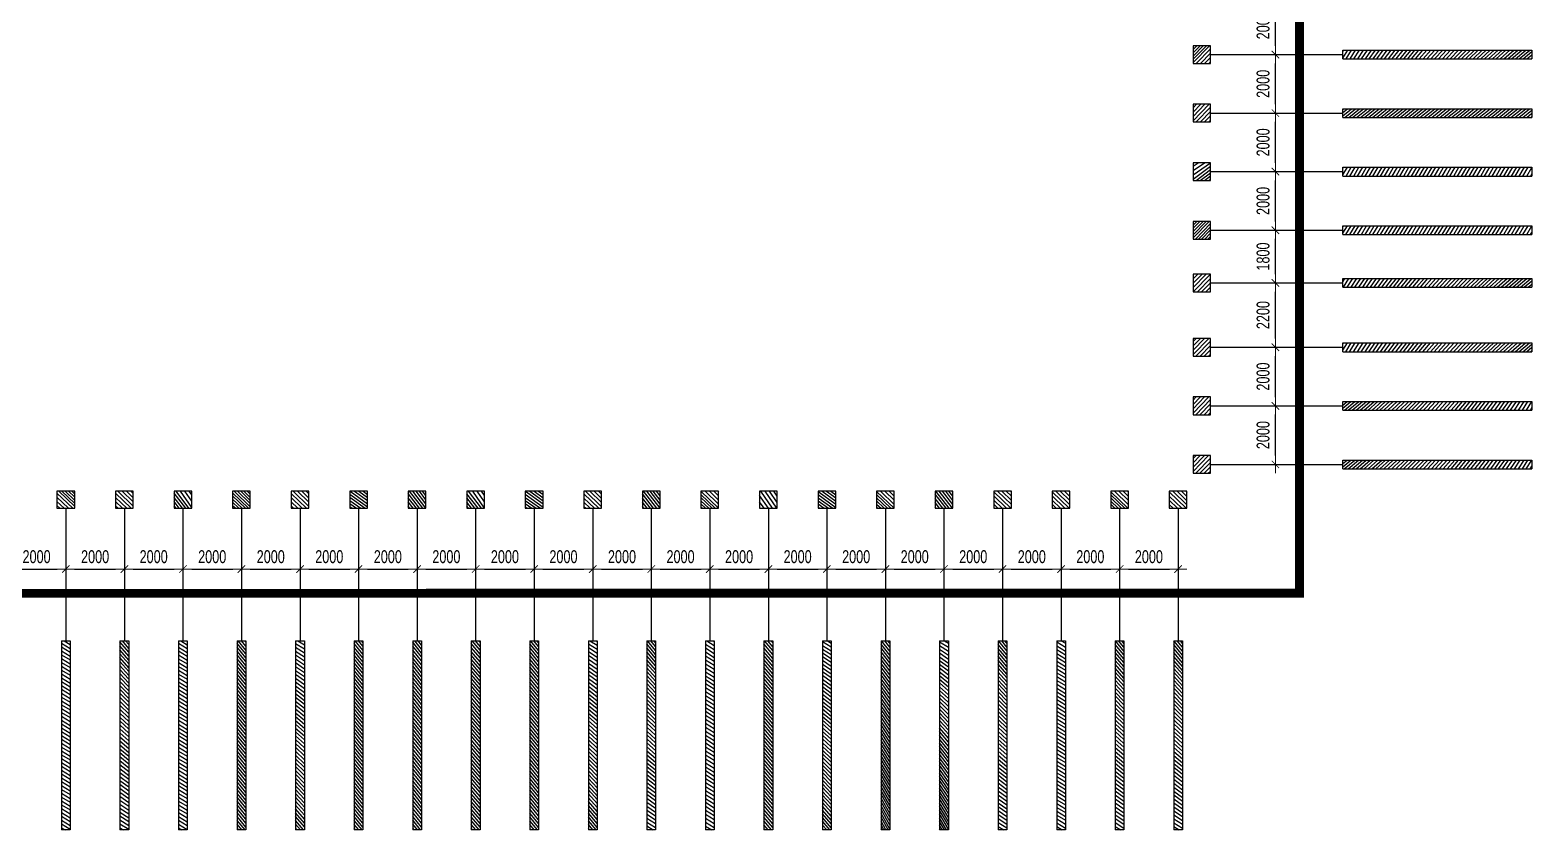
# Model space of a CAD drawing. Header units: millimetres. Extents: x -10588 to 227988, y -10588 to 100488.
# Drawn here: x 176677 to 227988, y -10588 to 16737 of the extents above; entities that cross this region are included whole.
import ezdxf

# ---------------------------------------------------------------- set-up
doc = ezdxf.new("R2010")
doc.units = ezdxf.units.MM
doc.linetypes.add('X-SITE$0$ACAD_ISO05W100', pattern=[33, 24, -3, 0, -3, 0, -3])
doc.layers.get('0').update_dxf_attribs({"lineweight": 20})
doc.layers.get('Defpoints').update_dxf_attribs({"color": 151, "lineweight": 9})
for name, color, linetype, lineweight in [('@@hatch - giaothong', 253, 'Continuous', 9), ('Landscape$0$A-HATCH', 252, 'Continuous', 18), ('NDC_S_DIM', 1, 'Continuous', 15)]:
    doc.layers.add(name, color=color, linetype=linetype, lineweight=lineweight)
doc.layers.add('A-SYM', color=7, linetype='Continuous')
doc.layers.add('X-SITE$0$A-SITE', color=2, linetype='X-SITE$0$ACAD_ISO05W100')
doc.styles.add('NDC_DIM', font='', dxfattribs={"width": 0.75})
doc.styles.get('NDC_DIM').set_extended_font_data('Dotum')
doc.dimstyles.new('NDC_dim_200', dxfattribs={"dimscale": 200, "dimtxt": 2.2, "dimasz": 1.5, "dimexe": 1.5, "dimexo": 2.5, "dimgap": 1, "dimtad": 1, "dimdec": 0, "dimzin": 0, "dimdsep": 46, "dimtxsty": 'NDC_DIM', "dimblk": 'DIMMARK', "dimcen": 0.09, "dimdle": 1.2, "dimclrd": 1, "dimclre": 1, "dimclrt": 3, "dimadec": 0, "dimazin": 0, "dimtfac": 1, "dimtdec": 0, "dimtix": 1, "dimtofl": 0, "dimtmove": 0, "dimatfit": 3, "dimfxl": 6, "dimfxlon": 1, "dimtolj": 1, "dimtzin": 0, "dimarcsym": 0})

# ---------------------------------------------------------------- blocks, each defined once
blk = doc.blocks.new('X-SITE')
at = {"layer": 'X-SITE$0$A-SITE', "const_width": 300}
blk.add_lwpolyline([(263891.6972274575, 94374.2868733796), (233890.9167651925, 124374.1597342881), (41048.81672237301, 124371.2061076554), (41031.4772981205, 26050.13213352286), (263893.9970330987, 26073.53728202902)], close=True, dxfattribs=at)
blk = doc.blocks.new('Neo_Samwoo')
at = {"layer": '@@hatch - giaothong', "lineweight": -3, "transparency": 33554559}
h = blk.add_hatch(dxfattribs=at)
h.set_pattern_fill('ANSI31', color=3, scale=750.0000000000002, angle=90.00000000000001)
h.set_pattern_definition([(135, (1742590341.413357, -434066229.3020579), (-66.29126073623884, -66.29126073623887), [])])
h.paths.add_polyline_path([(-302.44442273397, 0), (-302.44442273397, -584.009388985578), (302.44442273397, -584.009388985578), (302.44442273397, 0)])
h.paths.add_polyline_path([(150.0000001396984, 10987.54396887041), (-150.0000001396984, 10987.54396887041), (-150.0000001396984, 4527.282461116556), (150.0000001396984, 4527.282461116556)])
at = {"layer": 'Landscape$0$A-HATCH', "color": 1, "lineweight": -3}
for p, q in [((-150.0000001396984, 4527.282461116556), (-150.0000001396984, 10987.54396887041)), ((-150.0000001396984, 10987.54396887041), (150.0000001396984, 10987.54396887041)), ((150.0000001396984, 4527.282461116556), (150.0000001396984, 10987.54396887041)), ((150.0000001396984, 4527.282461116556), (-150.0000001396984, 4527.282461116556)), ((0, 0), (3.492459654808044e-07, 4527.282461116556)), ((302.44442273397, 0), (-302.44442273397, 0)), ((-302.44442273397, 0), (-302.44442273397, -584.009388985578)), ((302.44442273397, -584.009388985578), (302.44442273397, 0)), ((-302.44442273397, -584.009388985578), (302.44442273397, -584.009388985578))]:
    blk.add_line(p, q, dxfattribs=at)
blk = doc.blocks.new('DIMMARK')
at = {"layer": 'NDC_S_DIM', "color": 1}
blk.add_line((-1.5, 0), (1, 0), dxfattribs=at)
at = {"layer": 'NDC_S_DIM', "color": 2, "const_width": 0.1}
blk.add_lwpolyline([(-0.4242640687119285, -0.4242640687119285), (0.4242640687119285, 0.4242640687119285)], dxfattribs=at)
blk = doc.blocks.new('*D3016')
at = {"layer": 'Defpoints', "color": 0, "transparency": 16777216}
for p in [(218384.7368458686, 3899.999700767968), (219223.1530362201, 3899.999700767968), (218384.7368457143, 1899.999700767967)]:
    blk.add_point(p, dxfattribs=at)
at = {"layer": 'NDC_S_DIM', "color": 1, "lineweight": -2, "transparency": 16777216}
for p, q in [((218884.7368458686, 3899.999700767968), (219523.1530362201, 3899.999700767968)), ((219223.1530362201, 2199.999700767968), (219223.1530362201, 3599.999700767968)), ((218884.7368457143, 1899.999700767967), (219523.1530362201, 1899.999700767967))]:
    blk.add_line(p, q, dxfattribs=at)
at = {"layer": 'NDC_S_DIM', "color": 1, "lineweight": -2, "transparency": 16777216, "xscale": 300, "yscale": 300, "zscale": 300}
for p, rotation in [((219223.1530362201, 3899.999700767968), 90), ((219223.1530362201, 1899.999700767967), 270)]:
    blk.add_blockref('DIMMARK', p, dxfattribs=dict(at, rotation=rotation))
at = {"layer": 'NDC_S_DIM', "color": 3, "transparency": 16777216, "insert": (218803.1530362201, 2899.999700767905), "char_height": 440.0000000000001, "attachment_point": 5, "rotation": 90, "style": 'NDC_DIM'}
blk.add_mtext('\\A1;2000', dxfattribs=at)
blk = doc.blocks.new('*D3017')
at = {"layer": 'Defpoints', "color": 0, "transparency": 16777216}
for p in [(218098.7281707732, 5899.999700790031), (219223.1530362202, 5899.999700790032), (218384.7368458686, 3899.999700767968)]:
    blk.add_point(p, dxfattribs=at)
at = {"layer": 'NDC_S_DIM', "color": 1, "lineweight": -2, "transparency": 16777216}
for p, q in [((218598.7281707732, 5899.999700790031), (219523.1530362202, 5899.999700790032)), ((219223.1530362202, 4199.999700767968), (219223.1530362202, 5599.999700790032)), ((218884.7368458686, 3899.999700767968), (219523.1530362202, 3899.999700767968))]:
    blk.add_line(p, q, dxfattribs=at)
at = {"layer": 'NDC_S_DIM', "color": 1, "lineweight": -2, "transparency": 16777216, "xscale": 300, "yscale": 300, "zscale": 300}
for p, rotation in [((219223.1530362202, 5899.999700790032), 90), ((219223.1530362202, 3899.999700767968), 270)]:
    blk.add_blockref('DIMMARK', p, dxfattribs=dict(at, rotation=rotation))
at = {"layer": 'NDC_S_DIM', "color": 3, "transparency": 16777216, "insert": (218803.1530362202, 4899.999700778936), "char_height": 440.0000000000001, "attachment_point": 5, "rotation": 90, "style": 'NDC_DIM'}
blk.add_mtext('\\A1;2000', dxfattribs=at)
blk = doc.blocks.new('*D3018')
at = {"layer": 'Defpoints', "color": 0, "transparency": 16777216}
for p in [(218098.7281709431, 8099.999700790042), (219223.1530362203, 8099.999700790043), (218098.7281707732, 5899.999700790031)]:
    blk.add_point(p, dxfattribs=at)
at = {"layer": 'NDC_S_DIM', "color": 1, "lineweight": -2, "transparency": 16777216}
for p, q in [((218598.7281709431, 8099.999700790042), (219523.1530362203, 8099.999700790043)), ((219223.1530362203, 6199.999700790033), (219223.1530362203, 7799.999700790043)), ((218598.7281707732, 5899.999700790031), (219523.1530362203, 5899.999700790032))]:
    blk.add_line(p, q, dxfattribs=at)
at = {"layer": 'NDC_S_DIM', "color": 1, "lineweight": -2, "transparency": 16777216, "xscale": 300, "yscale": 300, "zscale": 300}
for p, rotation in [((219223.1530362203, 8099.999700790043), 90), ((219223.1530362203, 5899.999700790032), 270)]:
    blk.add_blockref('DIMMARK', p, dxfattribs=dict(at, rotation=rotation))
at = {"layer": 'NDC_S_DIM', "color": 3, "transparency": 16777216, "insert": (218803.1530362203, 6999.999700789974), "char_height": 440.0000000000001, "attachment_point": 5, "rotation": 90, "style": 'NDC_DIM'}
blk.add_mtext('\\A1;2200', dxfattribs=at)
blk = doc.blocks.new('*D3019')
at = {"layer": 'Defpoints', "color": 0, "transparency": 16777216}
for p in [(218098.7281710818, 9899.999700790033), (219223.1530362205, 9899.999700790033), (218098.7281709431, 8099.999700790042)]:
    blk.add_point(p, dxfattribs=at)
at = {"layer": 'NDC_S_DIM', "color": 1, "lineweight": -2, "transparency": 16777216}
for p, q in [((218598.7281710818, 9899.999700790033), (219523.1530362205, 9899.999700790033)), ((219223.1530362205, 8399.999700790042), (219223.1530362205, 9599.999700790033)), ((218598.7281709431, 8099.999700790042), (219523.1530362205, 8099.999700790043))]:
    blk.add_line(p, q, dxfattribs=at)
at = {"layer": 'NDC_S_DIM', "color": 1, "lineweight": -2, "transparency": 16777216, "xscale": 300, "yscale": 300, "zscale": 300}
for p, rotation in [((219223.1530362205, 9899.999700790033), 90), ((219223.1530362205, 8099.999700790043), 270)]:
    blk.add_blockref('DIMMARK', p, dxfattribs=dict(at, rotation=rotation))
at = {"layer": 'NDC_S_DIM', "color": 3, "transparency": 16777216, "insert": (218803.1530362204, 8999.999700789975), "char_height": 440.0000000000001, "attachment_point": 5, "rotation": 90, "style": 'NDC_DIM'}
blk.add_mtext('\\A1;1800', dxfattribs=at)
blk = doc.blocks.new('*D3020')
at = {"layer": 'Defpoints', "color": 0, "transparency": 16777216}
for p in [(218098.7281712361, 11899.99970079003), (219223.1530362206, 11899.99970079003), (218098.7281710818, 9899.999700790033)]:
    blk.add_point(p, dxfattribs=at)
at = {"layer": 'NDC_S_DIM', "color": 1, "lineweight": -2, "transparency": 16777216}
for p, q in [((218598.7281712361, 11899.99970079003), (219523.1530362206, 11899.99970079003)), ((219223.1530362206, 10199.99970079003), (219223.1530362206, 11599.99970079003)), ((218598.7281710818, 9899.999700790033), (219523.1530362206, 9899.999700790033))]:
    blk.add_line(p, q, dxfattribs=at)
at = {"layer": 'NDC_S_DIM', "color": 1, "lineweight": -2, "transparency": 16777216, "xscale": 300, "yscale": 300, "zscale": 300}
for p, rotation in [((219223.1530362206, 11899.99970079003), 90), ((219223.1530362206, 9899.999700790033), 270)]:
    blk.add_blockref('DIMMARK', p, dxfattribs=dict(at, rotation=rotation))
at = {"layer": 'NDC_S_DIM', "color": 3, "transparency": 16777216, "insert": (218803.1530362205, 10899.99970078997), "char_height": 440.0000000000001, "attachment_point": 5, "rotation": 90, "style": 'NDC_DIM'}
blk.add_mtext('\\A1;2000', dxfattribs=at)
blk = doc.blocks.new('*D3021')
at = {"layer": 'Defpoints', "color": 0, "transparency": 16777216}
for p in [(218098.7281713906, 13899.99970079005), (219223.1530362207, 13899.99970079005), (218098.7281712361, 11899.99970079003)]:
    blk.add_point(p, dxfattribs=at)
at = {"layer": 'NDC_S_DIM', "color": 1, "lineweight": -2, "transparency": 16777216}
for p, q in [((218598.7281713906, 13899.99970079005), (219523.1530362207, 13899.99970079005)), ((219223.1530362207, 12199.99970079003), (219223.1530362207, 13599.99970079005)), ((218598.7281712361, 11899.99970079003), (219523.1530362207, 11899.99970079003))]:
    blk.add_line(p, q, dxfattribs=at)
at = {"layer": 'NDC_S_DIM', "color": 1, "lineweight": -2, "transparency": 16777216, "xscale": 300, "yscale": 300, "zscale": 300}
for p, rotation in [((219223.1530362207, 13899.99970079005), 90), ((219223.1530362207, 11899.99970079003), 270)]:
    blk.add_blockref('DIMMARK', p, dxfattribs=dict(at, rotation=rotation))
at = {"layer": 'NDC_S_DIM', "color": 3, "transparency": 16777216, "insert": (218803.1530362206, 12899.99970078997), "char_height": 440.0000000000001, "attachment_point": 5, "rotation": 90, "style": 'NDC_DIM'}
blk.add_mtext('\\A1;2000', dxfattribs=at)
blk = doc.blocks.new('*D3022')
at = {"layer": 'Defpoints', "color": 0, "transparency": 16777216}
for p in [(218098.7281715447, 15899.99970079005), (219223.1530362208, 15899.99970079005), (218098.7281713906, 13899.99970079005)]:
    blk.add_point(p, dxfattribs=at)
at = {"layer": 'NDC_S_DIM', "color": 1, "lineweight": -2, "transparency": 16777216}
for p, q in [((218598.7281715447, 15899.99970079005), (219523.1530362208, 15899.99970079005)), ((219223.1530362208, 14199.99970079005), (219223.1530362208, 15599.99970079005)), ((218598.7281713906, 13899.99970079005), (219523.1530362208, 13899.99970079005))]:
    blk.add_line(p, q, dxfattribs=at)
at = {"layer": 'NDC_S_DIM', "color": 1, "lineweight": -2, "transparency": 16777216, "xscale": 300, "yscale": 300, "zscale": 300}
for p, rotation in [((219223.1530362208, 15899.99970079005), 90), ((219223.1530362208, 13899.99970079005), 270)]:
    blk.add_blockref('DIMMARK', p, dxfattribs=dict(at, rotation=rotation))
at = {"layer": 'NDC_S_DIM', "color": 3, "transparency": 16777216, "insert": (218803.1530362208, 14899.99970078998), "char_height": 440.0000000000001, "attachment_point": 5, "rotation": 90, "style": 'NDC_DIM'}
blk.add_mtext('\\A1;2000', dxfattribs=at)
blk = doc.blocks.new('*D3023')
at = {"layer": 'Defpoints', "color": 0, "transparency": 16777216}
for p in [(218098.7281716989, 17899.99970079005), (219223.1530362209, 17899.99970079005), (218098.7281715447, 15899.99970079005)]:
    blk.add_point(p, dxfattribs=at)
at = {"layer": 'NDC_S_DIM', "color": 1, "lineweight": -2, "transparency": 16777216}
for p, q in [((218598.7281716989, 17899.99970079005), (219523.1530362209, 17899.99970079005)), ((219223.1530362209, 16199.99970079005), (219223.1530362209, 17599.99970079005)), ((218598.7281715447, 15899.99970079005), (219523.1530362209, 15899.99970079005))]:
    blk.add_line(p, q, dxfattribs=at)
at = {"layer": 'NDC_S_DIM', "color": 1, "lineweight": -2, "transparency": 16777216, "xscale": 300, "yscale": 300, "zscale": 300}
for p, rotation in [((219223.1530362209, 17899.99970079005), 90), ((219223.1530362209, 15899.99970079005), 270)]:
    blk.add_blockref('DIMMARK', p, dxfattribs=dict(at, rotation=rotation))
at = {"layer": 'NDC_S_DIM', "color": 3, "transparency": 16777216, "insert": (218803.1530362209, 16899.99970078998), "char_height": 440.0000000000001, "attachment_point": 5, "rotation": 90, "style": 'NDC_DIM'}
blk.add_mtext('\\A1;2000', dxfattribs=at)
blk = doc.blocks.new('*U3047')
at = {"layer": 'A-SYM', "rotation": 180}
blk.add_blockref('Neo_Samwoo', (0, 5201.767289942414), dxfattribs=at)
blk = doc.blocks.new('*U3048')
at = {"layer": 'NDC_S_DIM', "color": 0, "linetype": 'ByBlock', "lineweight": -2, "transparency": 16777216}
for p in [(26000, 0), (28000, 0), (30000, 0), (32000, 0), (34000, 0), (36000, 0), (38000, 0), (40000, 0), (42000, 0), (44000, 0), (46000, 0), (48000, 0), (50000, 0), (52000, 0), (54000, 0), (56000, 0), (58000, 0), (60000, 0), (62000, 0), (64000, 0)]:
    blk.add_blockref('*U3047', p, dxfattribs=at)
blk = doc.blocks.new('*D3061')
at = {"layer": 'Defpoints', "color": 0, "transparency": 16777216}
for p in [(175899.9999999074, -839.7864913845551), (177899.9999999073, -839.7864915388345), (177899.9999999073, -1674.894947533816)]:
    blk.add_point(p, dxfattribs=at)
at = {"layer": 'NDC_S_DIM', "color": 1, "lineweight": -2, "transparency": 16777216}
for p, q in [((175899.9999999074, -1339.786491384555), (175899.9999999074, -1974.894947533816)), ((177899.9999999073, -1339.786491538835), (177899.9999999073, -1974.894947533816)), ((176199.9999999074, -1674.894947533816), (177599.9999999073, -1674.894947533816))]:
    blk.add_line(p, q, dxfattribs=at)
at = {"layer": 'NDC_S_DIM', "color": 1, "lineweight": -2, "transparency": 16777216, "xscale": 300, "yscale": 300, "zscale": 300, "rotation": 180}
blk.add_blockref('DIMMARK', (175899.9999999074, -1674.894947533816), dxfattribs=at)
at = {"layer": 'NDC_S_DIM', "color": 1, "lineweight": -2, "transparency": 16777216, "xscale": 300, "yscale": 300, "zscale": 300}
blk.add_blockref('DIMMARK', (177899.9999999073, -1674.894947533816), dxfattribs=at)
at = {"layer": 'NDC_S_DIM', "color": 3, "transparency": 16777216, "insert": (176899.9999999074, -1254.894947533816), "char_height": 440.0000000000001, "attachment_point": 5, "style": 'NDC_DIM'}
blk.add_mtext('\\A1;2000', dxfattribs=at)
blk = doc.blocks.new('*D3062')
at = {"layer": 'Defpoints', "color": 0, "transparency": 16777216}
for p in [(177899.9999999073, -839.7864915388345), (179899.9999999073, -839.7864916931139), (179899.9999999073, -1674.894947533816)]:
    blk.add_point(p, dxfattribs=at)
at = {"layer": 'NDC_S_DIM', "color": 1, "lineweight": -2, "transparency": 16777216}
for p, q in [((177899.9999999073, -1339.786491538835), (177899.9999999073, -1974.894947533816)), ((179899.9999999073, -1339.786491693114), (179899.9999999073, -1974.894947533816)), ((178199.9999999073, -1674.894947533816), (179599.9999999073, -1674.894947533816))]:
    blk.add_line(p, q, dxfattribs=at)
at = {"layer": 'NDC_S_DIM', "color": 1, "lineweight": -2, "transparency": 16777216, "xscale": 300, "yscale": 300, "zscale": 300, "rotation": 180}
blk.add_blockref('DIMMARK', (177899.9999999073, -1674.894947533816), dxfattribs=at)
at = {"layer": 'NDC_S_DIM', "color": 1, "lineweight": -2, "transparency": 16777216, "xscale": 300, "yscale": 300, "zscale": 300}
blk.add_blockref('DIMMARK', (179899.9999999073, -1674.894947533816), dxfattribs=at)
at = {"layer": 'NDC_S_DIM', "color": 3, "transparency": 16777216, "insert": (178899.9999999073, -1254.894947533816), "char_height": 440.0000000000001, "attachment_point": 5, "style": 'NDC_DIM'}
blk.add_mtext('\\A1;2000', dxfattribs=at)
blk = doc.blocks.new('*D3063')
at = {"layer": 'Defpoints', "color": 0, "transparency": 16777216}
for p in [(179899.9999999073, -839.7864916931139), (181899.9999999073, -839.7864916892722), (181899.9999999073, -1674.894947533816)]:
    blk.add_point(p, dxfattribs=at)
at = {"layer": 'NDC_S_DIM', "color": 1, "lineweight": -2, "transparency": 16777216}
for p, q in [((179899.9999999073, -1339.786491693114), (179899.9999999073, -1974.894947533816)), ((181899.9999999073, -1339.786491689272), (181899.9999999073, -1974.894947533816)), ((180199.9999999073, -1674.894947533816), (181599.9999999073, -1674.894947533816))]:
    blk.add_line(p, q, dxfattribs=at)
at = {"layer": 'NDC_S_DIM', "color": 1, "lineweight": -2, "transparency": 16777216, "xscale": 300, "yscale": 300, "zscale": 300, "rotation": 180}
blk.add_blockref('DIMMARK', (179899.9999999073, -1674.894947533816), dxfattribs=at)
at = {"layer": 'NDC_S_DIM', "color": 1, "lineweight": -2, "transparency": 16777216, "xscale": 300, "yscale": 300, "zscale": 300}
blk.add_blockref('DIMMARK', (181899.9999999073, -1674.894947533816), dxfattribs=at)
at = {"layer": 'NDC_S_DIM', "color": 3, "transparency": 16777216, "insert": (180899.9999999073, -1254.894947533816), "char_height": 440.0000000000001, "attachment_point": 5, "style": 'NDC_DIM'}
blk.add_mtext('\\A1;2000', dxfattribs=at)
blk = doc.blocks.new('*D3064')
at = {"layer": 'Defpoints', "color": 0, "transparency": 16777216}
for p in [(181899.9999999073, -839.7864916892722), (183899.9999999074, -839.7864916892722), (183899.9999999074, -1674.894947533816)]:
    blk.add_point(p, dxfattribs=at)
at = {"layer": 'NDC_S_DIM', "color": 1, "lineweight": -2, "transparency": 16777216}
for p, q in [((181899.9999999073, -1339.786491689272), (181899.9999999073, -1974.894947533816)), ((183899.9999999074, -1339.786491689272), (183899.9999999074, -1974.894947533816)), ((182199.9999999073, -1674.894947533816), (183599.9999999074, -1674.894947533816))]:
    blk.add_line(p, q, dxfattribs=at)
at = {"layer": 'NDC_S_DIM', "color": 1, "lineweight": -2, "transparency": 16777216, "xscale": 300, "yscale": 300, "zscale": 300, "rotation": 180}
blk.add_blockref('DIMMARK', (181899.9999999073, -1674.894947533816), dxfattribs=at)
at = {"layer": 'NDC_S_DIM', "color": 1, "lineweight": -2, "transparency": 16777216, "xscale": 300, "yscale": 300, "zscale": 300}
blk.add_blockref('DIMMARK', (183899.9999999074, -1674.894947533816), dxfattribs=at)
at = {"layer": 'NDC_S_DIM', "color": 3, "transparency": 16777216, "insert": (182899.9999999074, -1254.894947533816), "char_height": 440.0000000000001, "attachment_point": 5, "style": 'NDC_DIM'}
blk.add_mtext('\\A1;2000', dxfattribs=at)
blk = doc.blocks.new('*D3065')
at = {"layer": 'Defpoints', "color": 0, "transparency": 16777216}
for p in [(183899.9999999074, -839.7864916892722), (185899.9999999074, -839.7864918435572), (185899.9999999074, -1674.894947533816)]:
    blk.add_point(p, dxfattribs=at)
at = {"layer": 'NDC_S_DIM', "color": 1, "lineweight": -2, "transparency": 16777216}
for p, q in [((183899.9999999074, -1339.786491689272), (183899.9999999074, -1974.894947533816)), ((185899.9999999074, -1339.786491843557), (185899.9999999074, -1974.894947533816)), ((184199.9999999074, -1674.894947533816), (185599.9999999074, -1674.894947533816))]:
    blk.add_line(p, q, dxfattribs=at)
at = {"layer": 'NDC_S_DIM', "color": 1, "lineweight": -2, "transparency": 16777216, "xscale": 300, "yscale": 300, "zscale": 300, "rotation": 180}
blk.add_blockref('DIMMARK', (183899.9999999074, -1674.894947533816), dxfattribs=at)
at = {"layer": 'NDC_S_DIM', "color": 1, "lineweight": -2, "transparency": 16777216, "xscale": 300, "yscale": 300, "zscale": 300}
blk.add_blockref('DIMMARK', (185899.9999999074, -1674.894947533816), dxfattribs=at)
at = {"layer": 'NDC_S_DIM', "color": 3, "transparency": 16777216, "insert": (184899.9999999074, -1254.894947533816), "char_height": 440.0000000000001, "attachment_point": 5, "style": 'NDC_DIM'}
blk.add_mtext('\\A1;2000', dxfattribs=at)
blk = doc.blocks.new('*D3066')
at = {"layer": 'Defpoints', "color": 0, "transparency": 16777216}
for p in [(185899.9999999074, -839.7864918435572), (187899.9999999074, -839.7864918435571), (187899.9999999074, -1674.894947533816)]:
    blk.add_point(p, dxfattribs=at)
at = {"layer": 'NDC_S_DIM', "color": 1, "lineweight": -2, "transparency": 16777216}
for p, q in [((185899.9999999074, -1339.786491843557), (185899.9999999074, -1974.894947533816)), ((187899.9999999074, -1339.786491843557), (187899.9999999074, -1974.894947533816)), ((186199.9999999074, -1674.894947533816), (187599.9999999074, -1674.894947533816))]:
    blk.add_line(p, q, dxfattribs=at)
at = {"layer": 'NDC_S_DIM', "color": 1, "lineweight": -2, "transparency": 16777216, "xscale": 300, "yscale": 300, "zscale": 300, "rotation": 180}
blk.add_blockref('DIMMARK', (185899.9999999074, -1674.894947533816), dxfattribs=at)
at = {"layer": 'NDC_S_DIM', "color": 1, "lineweight": -2, "transparency": 16777216, "xscale": 300, "yscale": 300, "zscale": 300}
blk.add_blockref('DIMMARK', (187899.9999999074, -1674.894947533816), dxfattribs=at)
at = {"layer": 'NDC_S_DIM', "color": 3, "transparency": 16777216, "insert": (186899.9999999074, -1254.894947533816), "char_height": 440.0000000000001, "attachment_point": 5, "style": 'NDC_DIM'}
blk.add_mtext('\\A1;2000', dxfattribs=at)
blk = doc.blocks.new('*D3067')
at = {"layer": 'Defpoints', "color": 0, "transparency": 16777216}
for p in [(187899.9999999074, -839.7864918435571), (189899.9999999074, -839.7864919978421), (189899.9999999074, -1674.894947533816)]:
    blk.add_point(p, dxfattribs=at)
at = {"layer": 'NDC_S_DIM', "color": 1, "lineweight": -2, "transparency": 16777216}
for p, q in [((187899.9999999074, -1339.786491843557), (187899.9999999074, -1974.894947533816)), ((189899.9999999074, -1339.786491997842), (189899.9999999074, -1974.894947533816)), ((188199.9999999074, -1674.894947533816), (189599.9999999074, -1674.894947533816))]:
    blk.add_line(p, q, dxfattribs=at)
at = {"layer": 'NDC_S_DIM', "color": 1, "lineweight": -2, "transparency": 16777216, "xscale": 300, "yscale": 300, "zscale": 300, "rotation": 180}
blk.add_blockref('DIMMARK', (187899.9999999074, -1674.894947533816), dxfattribs=at)
at = {"layer": 'NDC_S_DIM', "color": 1, "lineweight": -2, "transparency": 16777216, "xscale": 300, "yscale": 300, "zscale": 300}
blk.add_blockref('DIMMARK', (189899.9999999074, -1674.894947533816), dxfattribs=at)
at = {"layer": 'NDC_S_DIM', "color": 3, "transparency": 16777216, "insert": (188899.9999999074, -1254.894947533816), "char_height": 440.0000000000001, "attachment_point": 5, "style": 'NDC_DIM'}
blk.add_mtext('\\A1;2000', dxfattribs=at)
blk = doc.blocks.new('*D3068')
at = {"layer": 'Defpoints', "color": 0, "transparency": 16777216}
for p in [(189899.9999999074, -839.7864919978421), (191899.9999999073, -839.7864921521395), (191899.9999999073, -1674.894947533816)]:
    blk.add_point(p, dxfattribs=at)
at = {"layer": 'NDC_S_DIM', "color": 1, "lineweight": -2, "transparency": 16777216}
for p, q in [((189899.9999999074, -1339.786491997842), (189899.9999999074, -1974.894947533816)), ((191899.9999999073, -1339.78649215214), (191899.9999999073, -1974.894947533816)), ((190199.9999999074, -1674.894947533816), (191599.9999999073, -1674.894947533816))]:
    blk.add_line(p, q, dxfattribs=at)
at = {"layer": 'NDC_S_DIM', "color": 1, "lineweight": -2, "transparency": 16777216, "xscale": 300, "yscale": 300, "zscale": 300, "rotation": 180}
blk.add_blockref('DIMMARK', (189899.9999999074, -1674.894947533816), dxfattribs=at)
at = {"layer": 'NDC_S_DIM', "color": 1, "lineweight": -2, "transparency": 16777216, "xscale": 300, "yscale": 300, "zscale": 300}
blk.add_blockref('DIMMARK', (191899.9999999073, -1674.894947533816), dxfattribs=at)
at = {"layer": 'NDC_S_DIM', "color": 3, "transparency": 16777216, "insert": (190899.9999999074, -1254.894947533816), "char_height": 440.0000000000001, "attachment_point": 5, "style": 'NDC_DIM'}
blk.add_mtext('\\A1;2000', dxfattribs=at)
blk = doc.blocks.new('*D3069')
at = {"layer": 'Defpoints', "color": 0, "transparency": 16777216}
for p in [(191899.9999999073, -839.7864921521395), (193899.9999999074, -839.786492306412), (193899.9999999074, -1674.894947533816)]:
    blk.add_point(p, dxfattribs=at)
at = {"layer": 'NDC_S_DIM', "color": 1, "lineweight": -2, "transparency": 16777216}
for p, q in [((191899.9999999073, -1339.78649215214), (191899.9999999073, -1974.894947533816)), ((193899.9999999074, -1339.786492306412), (193899.9999999074, -1974.894947533816)), ((192199.9999999073, -1674.894947533816), (193599.9999999074, -1674.894947533816))]:
    blk.add_line(p, q, dxfattribs=at)
at = {"layer": 'NDC_S_DIM', "color": 1, "lineweight": -2, "transparency": 16777216, "xscale": 300, "yscale": 300, "zscale": 300, "rotation": 180}
blk.add_blockref('DIMMARK', (191899.9999999073, -1674.894947533816), dxfattribs=at)
at = {"layer": 'NDC_S_DIM', "color": 1, "lineweight": -2, "transparency": 16777216, "xscale": 300, "yscale": 300, "zscale": 300}
blk.add_blockref('DIMMARK', (193899.9999999074, -1674.894947533816), dxfattribs=at)
at = {"layer": 'NDC_S_DIM', "color": 3, "transparency": 16777216, "insert": (192899.9999999074, -1254.894947533816), "char_height": 440.0000000000001, "attachment_point": 5, "style": 'NDC_DIM'}
blk.add_mtext('\\A1;2000', dxfattribs=at)
blk = doc.blocks.new('*D3070')
at = {"layer": 'Defpoints', "color": 0, "transparency": 16777216}
for p in [(193899.9999999074, -839.786492306412), (195899.9999999073, -839.7864924606984), (195899.9999999073, -1674.894947533816)]:
    blk.add_point(p, dxfattribs=at)
at = {"layer": 'NDC_S_DIM', "color": 1, "lineweight": -2, "transparency": 16777216}
for p, q in [((193899.9999999074, -1339.786492306412), (193899.9999999074, -1974.894947533816)), ((195899.9999999073, -1339.786492460698), (195899.9999999073, -1974.894947533816)), ((194199.9999999074, -1674.894947533816), (195599.9999999073, -1674.894947533816))]:
    blk.add_line(p, q, dxfattribs=at)
at = {"layer": 'NDC_S_DIM', "color": 1, "lineweight": -2, "transparency": 16777216, "xscale": 300, "yscale": 300, "zscale": 300, "rotation": 180}
blk.add_blockref('DIMMARK', (193899.9999999074, -1674.894947533816), dxfattribs=at)
at = {"layer": 'NDC_S_DIM', "color": 1, "lineweight": -2, "transparency": 16777216, "xscale": 300, "yscale": 300, "zscale": 300}
blk.add_blockref('DIMMARK', (195899.9999999073, -1674.894947533816), dxfattribs=at)
at = {"layer": 'NDC_S_DIM', "color": 3, "transparency": 16777216, "insert": (194899.9999999074, -1254.894947533816), "char_height": 440.0000000000001, "attachment_point": 5, "style": 'NDC_DIM'}
blk.add_mtext('\\A1;2000', dxfattribs=at)
blk = doc.blocks.new('*D3071')
at = {"layer": 'Defpoints', "color": 0, "transparency": 16777216}
for p in [(195899.9999999073, -839.7864924606984), (197899.9999999073, -839.7864926149778), (197899.9999999073, -1674.894947533816)]:
    blk.add_point(p, dxfattribs=at)
at = {"layer": 'NDC_S_DIM', "color": 1, "lineweight": -2, "transparency": 16777216}
for p, q in [((195899.9999999073, -1339.786492460698), (195899.9999999073, -1974.894947533816)), ((197899.9999999073, -1339.786492614978), (197899.9999999073, -1974.894947533816)), ((196199.9999999073, -1674.894947533816), (197599.9999999073, -1674.894947533816))]:
    blk.add_line(p, q, dxfattribs=at)
at = {"layer": 'NDC_S_DIM', "color": 1, "lineweight": -2, "transparency": 16777216, "xscale": 300, "yscale": 300, "zscale": 300, "rotation": 180}
blk.add_blockref('DIMMARK', (195899.9999999073, -1674.894947533816), dxfattribs=at)
at = {"layer": 'NDC_S_DIM', "color": 1, "lineweight": -2, "transparency": 16777216, "xscale": 300, "yscale": 300, "zscale": 300}
blk.add_blockref('DIMMARK', (197899.9999999073, -1674.894947533816), dxfattribs=at)
at = {"layer": 'NDC_S_DIM', "color": 3, "transparency": 16777216, "insert": (196899.9999999073, -1254.894947533816), "char_height": 440.0000000000001, "attachment_point": 5, "style": 'NDC_DIM'}
blk.add_mtext('\\A1;2000', dxfattribs=at)
blk = doc.blocks.new('*D3072')
at = {"layer": 'Defpoints', "color": 0, "transparency": 16777216}
for p in [(197899.9999999073, -839.7864926149778), (199899.9999999074, -839.7864926149778), (199899.9999999074, -1674.894947533816)]:
    blk.add_point(p, dxfattribs=at)
at = {"layer": 'NDC_S_DIM', "color": 1, "lineweight": -2, "transparency": 16777216}
for p, q in [((197899.9999999073, -1339.786492614978), (197899.9999999073, -1974.894947533816)), ((199899.9999999074, -1339.786492614978), (199899.9999999074, -1974.894947533816)), ((198199.9999999073, -1674.894947533816), (199599.9999999074, -1674.894947533816))]:
    blk.add_line(p, q, dxfattribs=at)
at = {"layer": 'NDC_S_DIM', "color": 1, "lineweight": -2, "transparency": 16777216, "xscale": 300, "yscale": 300, "zscale": 300, "rotation": 180}
blk.add_blockref('DIMMARK', (197899.9999999073, -1674.894947533816), dxfattribs=at)
at = {"layer": 'NDC_S_DIM', "color": 1, "lineweight": -2, "transparency": 16777216, "xscale": 300, "yscale": 300, "zscale": 300}
blk.add_blockref('DIMMARK', (199899.9999999074, -1674.894947533816), dxfattribs=at)
at = {"layer": 'NDC_S_DIM', "color": 3, "transparency": 16777216, "insert": (198899.9999999074, -1254.894947533816), "char_height": 440.0000000000001, "attachment_point": 5, "style": 'NDC_DIM'}
blk.add_mtext('\\A1;2000', dxfattribs=at)
blk = doc.blocks.new('*D3073')
at = {"layer": 'Defpoints', "color": 0, "transparency": 16777216}
for p in [(199899.9999999074, -839.7864926149778), (201899.9999999073, -839.7864927692572), (201899.9999999073, -1674.894947533816)]:
    blk.add_point(p, dxfattribs=at)
at = {"layer": 'NDC_S_DIM', "color": 1, "lineweight": -2, "transparency": 16777216}
for p, q in [((199899.9999999074, -1339.786492614978), (199899.9999999074, -1974.894947533816)), ((201899.9999999073, -1339.786492769257), (201899.9999999073, -1974.894947533816)), ((200199.9999999074, -1674.894947533816), (201599.9999999073, -1674.894947533816))]:
    blk.add_line(p, q, dxfattribs=at)
at = {"layer": 'NDC_S_DIM', "color": 1, "lineweight": -2, "transparency": 16777216, "xscale": 300, "yscale": 300, "zscale": 300, "rotation": 180}
blk.add_blockref('DIMMARK', (199899.9999999074, -1674.894947533816), dxfattribs=at)
at = {"layer": 'NDC_S_DIM', "color": 1, "lineweight": -2, "transparency": 16777216, "xscale": 300, "yscale": 300, "zscale": 300}
blk.add_blockref('DIMMARK', (201899.9999999073, -1674.894947533816), dxfattribs=at)
at = {"layer": 'NDC_S_DIM', "color": 3, "transparency": 16777216, "insert": (200899.9999999074, -1254.894947533816), "char_height": 440.0000000000001, "attachment_point": 5, "style": 'NDC_DIM'}
blk.add_mtext('\\A1;2000', dxfattribs=at)
blk = doc.blocks.new('*D3074')
at = {"layer": 'Defpoints', "color": 0, "transparency": 16777216}
for p in [(201899.9999999073, -839.7864927692572), (203899.9999999074, -839.7864929235478), (203899.9999999074, -1674.894947533816)]:
    blk.add_point(p, dxfattribs=at)
at = {"layer": 'NDC_S_DIM', "color": 1, "lineweight": -2, "transparency": 16777216}
for p, q in [((201899.9999999073, -1339.786492769257), (201899.9999999073, -1974.894947533816)), ((203899.9999999074, -1339.786492923548), (203899.9999999074, -1974.894947533816)), ((202199.9999999073, -1674.894947533816), (203599.9999999074, -1674.894947533816))]:
    blk.add_line(p, q, dxfattribs=at)
at = {"layer": 'NDC_S_DIM', "color": 1, "lineweight": -2, "transparency": 16777216, "xscale": 300, "yscale": 300, "zscale": 300, "rotation": 180}
blk.add_blockref('DIMMARK', (201899.9999999073, -1674.894947533816), dxfattribs=at)
at = {"layer": 'NDC_S_DIM', "color": 1, "lineweight": -2, "transparency": 16777216, "xscale": 300, "yscale": 300, "zscale": 300}
blk.add_blockref('DIMMARK', (203899.9999999074, -1674.894947533816), dxfattribs=at)
at = {"layer": 'NDC_S_DIM', "color": 3, "transparency": 16777216, "insert": (202899.9999999074, -1254.894947533816), "char_height": 440.0000000000001, "attachment_point": 5, "style": 'NDC_DIM'}
blk.add_mtext('\\A1;2000', dxfattribs=at)
blk = doc.blocks.new('*D3075')
at = {"layer": 'Defpoints', "color": 0, "transparency": 16777216}
for p in [(203899.9999999074, -839.7864929235478), (205899.9999999074, -839.7864930778328), (205899.9999999074, -1674.894947533816)]:
    blk.add_point(p, dxfattribs=at)
at = {"layer": 'NDC_S_DIM', "color": 1, "lineweight": -2, "transparency": 16777216}
for p, q in [((203899.9999999074, -1339.786492923548), (203899.9999999074, -1974.894947533816)), ((205899.9999999074, -1339.786493077833), (205899.9999999074, -1974.894947533816)), ((204199.9999999074, -1674.894947533816), (205599.9999999074, -1674.894947533816))]:
    blk.add_line(p, q, dxfattribs=at)
at = {"layer": 'NDC_S_DIM', "color": 1, "lineweight": -2, "transparency": 16777216, "xscale": 300, "yscale": 300, "zscale": 300, "rotation": 180}
blk.add_blockref('DIMMARK', (203899.9999999074, -1674.894947533816), dxfattribs=at)
at = {"layer": 'NDC_S_DIM', "color": 1, "lineweight": -2, "transparency": 16777216, "xscale": 300, "yscale": 300, "zscale": 300}
blk.add_blockref('DIMMARK', (205899.9999999074, -1674.894947533816), dxfattribs=at)
at = {"layer": 'NDC_S_DIM', "color": 3, "transparency": 16777216, "insert": (204899.9999999074, -1254.894947533816), "char_height": 440.0000000000001, "attachment_point": 5, "style": 'NDC_DIM'}
blk.add_mtext('\\A1;2000', dxfattribs=at)
blk = doc.blocks.new('*D3076')
at = {"layer": 'Defpoints', "color": 0, "transparency": 16777216}
for p in [(205899.9999999074, -839.7864930778328), (207899.9999999073, -839.7864932321245), (207899.9999999073, -1674.894947533816)]:
    blk.add_point(p, dxfattribs=at)
at = {"layer": 'NDC_S_DIM', "color": 1, "lineweight": -2, "transparency": 16777216}
for p, q in [((205899.9999999074, -1339.786493077833), (205899.9999999074, -1974.894947533816)), ((207899.9999999073, -1339.786493232124), (207899.9999999073, -1974.894947533816)), ((206199.9999999074, -1674.894947533816), (207599.9999999073, -1674.894947533816))]:
    blk.add_line(p, q, dxfattribs=at)
at = {"layer": 'NDC_S_DIM', "color": 1, "lineweight": -2, "transparency": 16777216, "xscale": 300, "yscale": 300, "zscale": 300, "rotation": 180}
blk.add_blockref('DIMMARK', (205899.9999999074, -1674.894947533816), dxfattribs=at)
at = {"layer": 'NDC_S_DIM', "color": 1, "lineweight": -2, "transparency": 16777216, "xscale": 300, "yscale": 300, "zscale": 300}
blk.add_blockref('DIMMARK', (207899.9999999073, -1674.894947533816), dxfattribs=at)
at = {"layer": 'NDC_S_DIM', "color": 3, "transparency": 16777216, "insert": (206899.9999999074, -1254.894947533816), "char_height": 440.0000000000001, "attachment_point": 5, "style": 'NDC_DIM'}
blk.add_mtext('\\A1;2000', dxfattribs=at)
blk = doc.blocks.new('*D3077')
at = {"layer": 'Defpoints', "color": 0, "transparency": 16777216}
for p in [(207899.9999999073, -839.7864932321245), (209899.999999905, -873.6214274015219), (209899.999999905, -1674.894947533816)]:
    blk.add_point(p, dxfattribs=at)
at = {"layer": 'NDC_S_DIM', "color": 1, "lineweight": -2, "transparency": 16777216}
for p, q in [((207899.9999999073, -1339.786493232124), (207899.9999999073, -1974.894947533816)), ((209899.999999905, -1373.621427401522), (209899.999999905, -1974.894947533816)), ((208199.9999999073, -1674.894947533816), (209599.999999905, -1674.894947533816))]:
    blk.add_line(p, q, dxfattribs=at)
at = {"layer": 'NDC_S_DIM', "color": 1, "lineweight": -2, "transparency": 16777216, "xscale": 300, "yscale": 300, "zscale": 300, "rotation": 180}
blk.add_blockref('DIMMARK', (207899.9999999073, -1674.894947533816), dxfattribs=at)
at = {"layer": 'NDC_S_DIM', "color": 1, "lineweight": -2, "transparency": 16777216, "xscale": 300, "yscale": 300, "zscale": 300}
blk.add_blockref('DIMMARK', (209899.999999905, -1674.894947533816), dxfattribs=at)
at = {"layer": 'NDC_S_DIM', "color": 3, "transparency": 16777216, "insert": (208899.9999999062, -1254.894947533816), "char_height": 440.0000000000001, "attachment_point": 5, "style": 'NDC_DIM'}
blk.add_mtext('\\A1;2000', dxfattribs=at)
blk = doc.blocks.new('*D3078')
at = {"layer": 'Defpoints', "color": 0, "transparency": 16777216}
for p in [(209899.999999905, -873.6214274015219), (211899.999999905, -873.6214275558013), (211899.999999905, -1674.894947533816)]:
    blk.add_point(p, dxfattribs=at)
at = {"layer": 'NDC_S_DIM', "color": 1, "lineweight": -2, "transparency": 16777216}
for p, q in [((209899.999999905, -1373.621427401522), (209899.999999905, -1974.894947533816)), ((211899.999999905, -1373.621427555801), (211899.999999905, -1974.894947533816)), ((210199.999999905, -1674.894947533816), (211599.999999905, -1674.894947533816))]:
    blk.add_line(p, q, dxfattribs=at)
at = {"layer": 'NDC_S_DIM', "color": 1, "lineweight": -2, "transparency": 16777216, "xscale": 300, "yscale": 300, "zscale": 300, "rotation": 180}
blk.add_blockref('DIMMARK', (209899.999999905, -1674.894947533816), dxfattribs=at)
at = {"layer": 'NDC_S_DIM', "color": 1, "lineweight": -2, "transparency": 16777216, "xscale": 300, "yscale": 300, "zscale": 300}
blk.add_blockref('DIMMARK', (211899.999999905, -1674.894947533816), dxfattribs=at)
at = {"layer": 'NDC_S_DIM', "color": 3, "transparency": 16777216, "insert": (210899.999999905, -1254.894947533816), "char_height": 440.0000000000001, "attachment_point": 5, "style": 'NDC_DIM'}
blk.add_mtext('\\A1;2000', dxfattribs=at)
blk = doc.blocks.new('*D3079')
at = {"layer": 'Defpoints', "color": 0, "transparency": 16777216}
for p in [(211899.999999905, -873.6214275558013), (213899.9999999048, -873.621427710096), (213899.9999999048, -1674.894947533816)]:
    blk.add_point(p, dxfattribs=at)
at = {"layer": 'NDC_S_DIM', "color": 1, "lineweight": -2, "transparency": 16777216}
for p, q in [((211899.999999905, -1373.621427555801), (211899.999999905, -1974.894947533816)), ((213899.9999999048, -1373.621427710096), (213899.9999999048, -1974.894947533816)), ((212199.999999905, -1674.894947533816), (213599.9999999048, -1674.894947533816))]:
    blk.add_line(p, q, dxfattribs=at)
at = {"layer": 'NDC_S_DIM', "color": 1, "lineweight": -2, "transparency": 16777216, "xscale": 300, "yscale": 300, "zscale": 300, "rotation": 180}
blk.add_blockref('DIMMARK', (211899.999999905, -1674.894947533816), dxfattribs=at)
at = {"layer": 'NDC_S_DIM', "color": 1, "lineweight": -2, "transparency": 16777216, "xscale": 300, "yscale": 300, "zscale": 300}
blk.add_blockref('DIMMARK', (213899.9999999048, -1674.894947533816), dxfattribs=at)
at = {"layer": 'NDC_S_DIM', "color": 3, "transparency": 16777216, "insert": (212899.9999999049, -1254.894947533816), "char_height": 440.0000000000001, "attachment_point": 5, "style": 'NDC_DIM'}
blk.add_mtext('\\A1;2000', dxfattribs=at)
blk = doc.blocks.new('*D3080')
at = {"layer": 'Defpoints', "color": 0, "transparency": 16777216}
for p in [(213899.9999999048, -873.621427710096), (215899.9999999048, -873.6214278643811), (215899.9999999048, -1674.894947533816)]:
    blk.add_point(p, dxfattribs=at)
at = {"layer": 'NDC_S_DIM', "color": 1, "lineweight": -2, "transparency": 16777216}
for p, q in [((213899.9999999048, -1373.621427710096), (213899.9999999048, -1974.894947533816)), ((215899.9999999048, -1373.621427864381), (215899.9999999048, -1974.894947533816)), ((214199.9999999048, -1674.894947533816), (215599.9999999048, -1674.894947533816))]:
    blk.add_line(p, q, dxfattribs=at)
at = {"layer": 'NDC_S_DIM', "color": 1, "lineweight": -2, "transparency": 16777216, "xscale": 300, "yscale": 300, "zscale": 300, "rotation": 180}
blk.add_blockref('DIMMARK', (213899.9999999048, -1674.894947533816), dxfattribs=at)
at = {"layer": 'NDC_S_DIM', "color": 1, "lineweight": -2, "transparency": 16777216, "xscale": 300, "yscale": 300, "zscale": 300}
blk.add_blockref('DIMMARK', (215899.9999999048, -1674.894947533816), dxfattribs=at)
at = {"layer": 'NDC_S_DIM', "color": 3, "transparency": 16777216, "insert": (214899.9999999048, -1254.894947533816), "char_height": 440.0000000000001, "attachment_point": 5, "style": 'NDC_DIM'}
blk.add_mtext('\\A1;2000', dxfattribs=at)

msp = doc.modelspace()

# ---------------------------------------------------------------- block references
msp.add_blockref('X-SITE', (-43848.81672237068, -28571.20610765414))
at = {"layer": 'A-SYM', "rotation": 270}
for p in [(217000.0000000015, 15899.99970087479), (217000.0000000015, 13899.99970087479), (217000.0000000015, 11899.99970087479), (217000.0000000015, 9899.999700874789), (217000.0000000015, 8099.999700874789), (217000.0000000015, 5899.999700874789), (217000.0000000015, 3899.999700874789), (217000.0000000015, 1899.999700874789)]:
    msp.add_blockref('Neo_Samwoo', p, dxfattribs=at)
at = {"layer": 'NDC_S_DIM'}
msp.add_blockref('*U3048', (151900.0000000031, -4801.767289941134), dxfattribs=at)

# ---------------------------------------------------------------- dimensions: what is measured, and where the dimension line sits
for base, p1, p2, picture, middle in [((219223.1530362209, 17899.99970079005), (218098.7281715446, 15899.99970079004), (218098.7281716987, 17899.99970079004), '*D3023', (218803.1530362209, 16899.99970078998)), ((219223.1530362208, 15899.99970079005), (218098.7281713905, 13899.99970079004), (218098.7281715446, 15899.99970079004), '*D3022', (218803.1530362208, 14899.99970078998)), ((219223.1530362207, 13899.99970079005), (218098.728171236, 11899.99970079003), (218098.7281713905, 13899.99970079004), '*D3021', (218803.1530362206, 12899.99970078997)), ((219223.1530362206, 11899.99970079003), (218098.7281710817, 9899.99970079003), (218098.728171236, 11899.99970079003), '*D3020', (218803.1530362205, 10899.99970078997)), ((219223.1530362205, 9899.999700790033), (218098.728170943, 8099.999700790038), (218098.7281710817, 9899.99970079003), '*D3019', (218803.1530362204, 8999.999700789975)), ((219223.1530362203, 8099.999700790043), (218098.7281707731, 5899.999700790029), (218098.728170943, 8099.999700790038), '*D3018', (218803.1530362203, 6999.999700789974)), ((219223.1530362202, 5899.999700790032), (218384.7368458684, 3899.999700767966), (218098.7281707731, 5899.999700790029), '*D3017', (218803.1530362202, 4899.999700778936))]:
    dim = msp.add_linear_dim(base=base, p1=p1, p2=p2, angle=90, dimstyle='NDC_dim_200', override={"dimtmove": 1}, dxfattribs=at)
    dim.commit()
    dim.dimension.update_dxf_attribs({"geometry": picture, "text_midpoint": middle})
dim = msp.add_linear_dim(base=(219223.1530362201, 3899.999700767968), p1=(218384.7368457142, 1899.999700767966), p2=(218384.7368458684, 3899.999700767966), angle=90, dimstyle='NDC_dim_200', dxfattribs=at)
dim.commit()
dim.dimension.update_dxf_attribs({"geometry": '*D3016', "text_midpoint": (218803.1530362201, 2899.999700767905)})
for base, p1, p2, picture, middle in [((177899.9999999073, -1674.894947533816), (175899.9999999074, -839.7864913845551), (177899.9999999073, -839.7864915388345), '*D3061', (176899.9999999074, -1254.894947533816)), ((179899.9999999073, -1674.894947533816), (177899.9999999073, -839.7864915388345), (179899.9999999073, -839.7864916931139), '*D3062', (178899.9999999073, -1254.894947533816)), ((181899.9999999073, -1674.894947533816), (179899.9999999073, -839.7864916931139), (181899.9999999073, -839.7864916892722), '*D3063', (180899.9999999073, -1254.894947533816)), ((183899.9999999074, -1674.894947533816), (181899.9999999073, -839.7864916892722), (183899.9999999074, -839.7864916892722), '*D3064', (182899.9999999074, -1254.894947533816)), ((185899.9999999074, -1674.894947533816), (183899.9999999074, -839.7864916892722), (185899.9999999074, -839.7864918435572), '*D3065', (184899.9999999074, -1254.894947533816)), ((187899.9999999074, -1674.894947533816), (185899.9999999074, -839.7864918435572), (187899.9999999074, -839.7864918435571), '*D3066', (186899.9999999074, -1254.894947533816)), ((189899.9999999074, -1674.894947533816), (187899.9999999074, -839.7864918435571), (189899.9999999074, -839.7864919978421), '*D3067', (188899.9999999074, -1254.894947533816)), ((191899.9999999073, -1674.894947533816), (189899.9999999074, -839.7864919978421), (191899.9999999073, -839.7864921521395), '*D3068', (190899.9999999074, -1254.894947533816)), ((193899.9999999074, -1674.894947533816), (191899.9999999073, -839.7864921521395), (193899.9999999074, -839.786492306412), '*D3069', (192899.9999999074, -1254.894947533816)), ((195899.9999999073, -1674.894947533816), (193899.9999999074, -839.786492306412), (195899.9999999073, -839.7864924606984), '*D3070', (194899.9999999074, -1254.894947533816)), ((197899.9999999073, -1674.894947533816), (195899.9999999073, -839.7864924606984), (197899.9999999073, -839.7864926149778), '*D3071', (196899.9999999073, -1254.894947533816)), ((199899.9999999074, -1674.894947533816), (197899.9999999073, -839.7864926149778), (199899.9999999074, -839.7864926149778), '*D3072', (198899.9999999074, -1254.894947533816)), ((201899.9999999073, -1674.894947533816), (199899.9999999074, -839.7864926149778), (201899.9999999073, -839.7864927692572), '*D3073', (200899.9999999074, -1254.894947533816)), ((203899.9999999074, -1674.894947533816), (201899.9999999073, -839.7864927692572), (203899.9999999074, -839.7864929235478), '*D3074', (202899.9999999074, -1254.894947533816)), ((205899.9999999074, -1674.894947533816), (203899.9999999074, -839.7864929235478), (205899.9999999074, -839.7864930778328), '*D3075', (204899.9999999074, -1254.894947533816)), ((207899.9999999073, -1674.894947533816), (205899.9999999074, -839.7864930778328), (207899.9999999073, -839.7864932321245), '*D3076', (206899.9999999074, -1254.894947533816)), ((209899.999999905, -1674.894947533816), (207899.9999999073, -839.7864932321245), (209899.999999905, -873.6214274015219), '*D3077', (208899.9999999062, -1254.894947533816)), ((211899.999999905, -1674.894947533816), (209899.999999905, -873.6214274015219), (211899.999999905, -873.6214275558013), '*D3078', (210899.999999905, -1254.894947533816)), ((213899.9999999048, -1674.894947533816), (211899.999999905, -873.6214275558013), (213899.9999999048, -873.621427710096), '*D3079', (212899.9999999049, -1254.894947533816)), ((215899.9999999048, -1674.894947533816), (213899.9999999048, -873.621427710096), (215899.9999999048, -873.6214278643811), '*D3080', (214899.9999999048, -1254.894947533816))]:
    dim = msp.add_linear_dim(base=base, p1=p1, p2=p2, dimstyle='NDC_dim_200', override={"dimtmove": 1}, dxfattribs=at)
    dim.commit()
    dim.dimension.update_dxf_attribs({"geometry": picture, "text_midpoint": middle})

doc.saveas('drawing.dxf')
